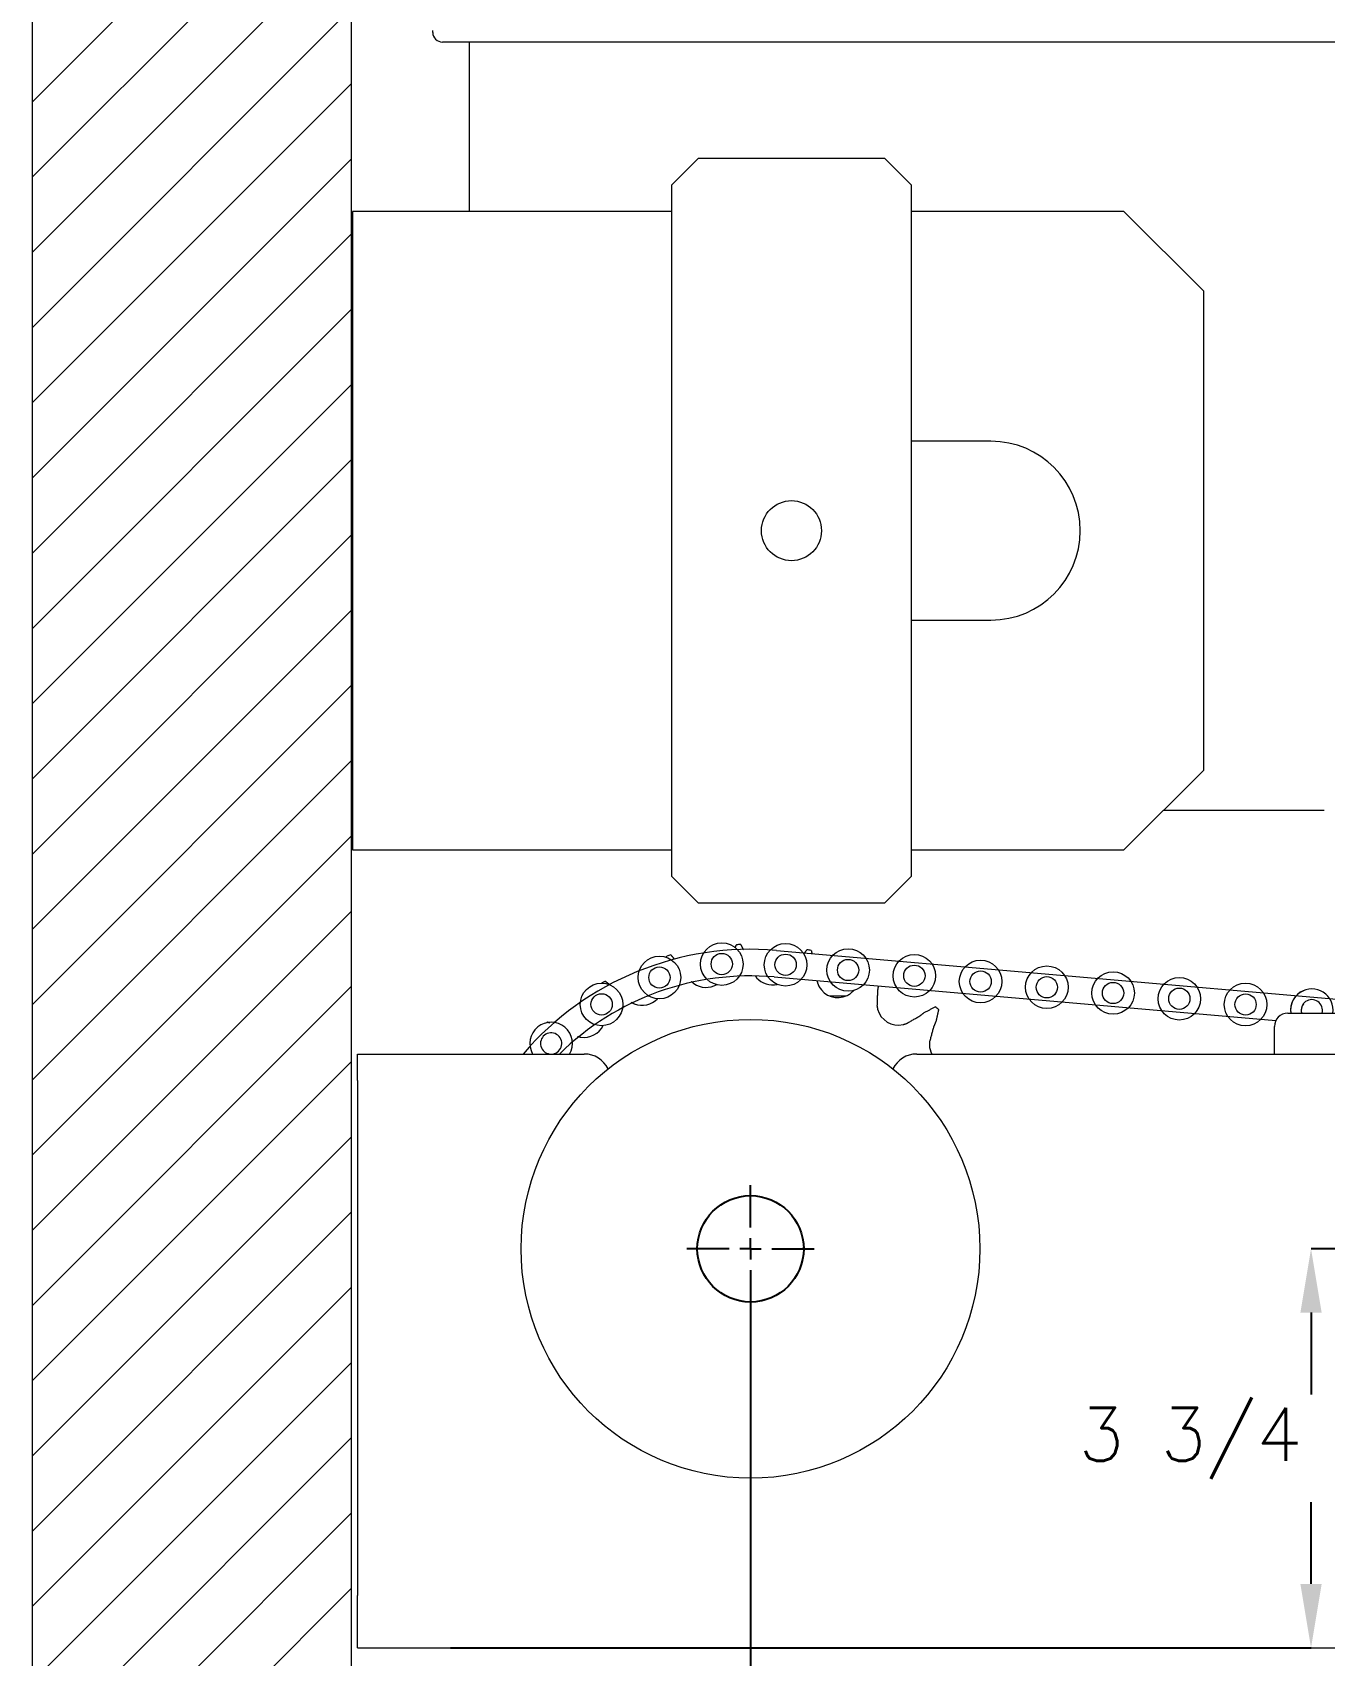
# Model space of a CAD drawing. Header units: inches. Extents: x 14.6 to 23.4, y 7.8 to 19.3.
# Drawn here: x 14.596 to 17.632, y 12.857 to 16.671 of the extents above; entities that cross this region are included whole.
import ezdxf

# ---------------------------------------------------------------- set-up
doc = ezdxf.new("R2010")
doc.units = ezdxf.units.IN
doc.header["$MEASUREMENT"] = 0
doc.header["$PDSIZE"] = -1
doc.layers.add('DIM', color=1, linetype='Continuous')
doc.styles.add('ROMANS', font='romans.shx')
doc.styles.add('SLDTEXTSTYLE0', font='ARIAL.TTF', dxfattribs={"width": 0.7})
doc.dimstyles.new('SLDDIMSTYLE3', dxfattribs={"dimtxt": 0.125, "dimasz": 0.15, "dimexe": 0, "dimexo": 0.0625, "dimgap": 0.03125, "dimtad": 0, "dimtih": 1, "dimtoh": 1, "dimdec": 3, "dimlfac": 4, "dimrnd": 1e-09, "dimzin": 12, "dimdsep": 46, "dimtxsty": 'SLDTEXTSTYLE0', "dimsah": 1, "dimcen": 0.09, "dimadec": 0, "dimazin": 0, "dimtfac": 1, "dimtdec": 3, "dimtofl": 0, "dimtmove": 0, "dimatfit": 3, "dimfxl": 0, "dimtolj": 1, "dimtzin": 12, "dimarcsym": 0})

# ---------------------------------------------------------------- blocks, each defined once
blk = doc.blocks.new('*D10')
at = {"layer": 'DEFPOINTS', "color": 0}
for p in [(16.2831, 13.813), (15.3456, 9.7817), (15.3456, 9.1667)]:
    blk.add_point(p, dxfattribs=at)
at = {"layer": 'DIM', "color": 0, "lineweight": -2}
for p, q in [((16.2831, 13.7505), (16.2831, 9.1667)), ((15.3456, 9.7192), (15.3456, 9.1667)), ((15.4956, 9.1667), (16.1331, 9.1667)), ((16.2831, 9.1667), (16.4331, 9.1667))]:
    blk.add_line(p, q, dxfattribs=at)
at = {"layer": 'DIM', "color": 0}
for points in [[(15.4956, 9.1917), (15.4956, 9.1417), (15.3456, 9.1667)], [(16.1331, 9.1917), (16.1331, 9.1417), (16.2831, 9.1667)]]:
    blk.add_solid(points, dxfattribs=at)
at = {"layer": 'DIM', "color": 0, "insert": (17.0953, 9.2619), "char_height": 0.125, "attachment_point": 2, "style": 'ROMANS'}
blk.add_mtext('\\A1;3 3/4 TO 7"', dxfattribs=at)
blk = doc.blocks.new('*D6')
at = {"layer": 'DEFPOINTS', "color": 0}
for p in [(22.0431, 19.1983), (15.3456, 18.3233), (22.0431, 15.7122)]:
    blk.add_point(p, dxfattribs=at)
at = {"layer": 'DIM', "color": 0, "lineweight": -2}
for p, q in [((15.3456, 18.3858), (15.3456, 19.1983)), ((15.4956, 19.1983), (18.0679, 19.1983)), ((21.8931, 19.1983), (19.3209, 19.1983)), ((22.0431, 15.7747), (22.0431, 19.1983))]:
    blk.add_line(p, q, dxfattribs=at)
at = {"layer": 'DIM', "color": 0}
for points in [[(15.4956, 19.2233), (15.4956, 19.1733), (15.3456, 19.1983)], [(21.8931, 19.2233), (21.8931, 19.1733), (22.0431, 19.1983)]]:
    blk.add_solid(points, dxfattribs=at)
at = {"layer": 'DIM', "color": 0, "insert": (18.6944, 19.2935), "char_height": 0.125, "attachment_point": 2, "style": 'ROMANS'}
blk.add_mtext('\\A1;27 1/2 MAX', dxfattribs=at)
blk = doc.blocks.new('*D13')
at = {"layer": 'DEFPOINTS', "color": 0}
for p in [(19.4356, 13.813), (15.5156, 12.8755), (17.6004, 12.8755)]:
    blk.add_point(p, dxfattribs=at)
at = {"layer": 'DIM', "color": 0, "lineweight": -2}
for p, q in [((19.3731, 13.813), (17.6004, 13.813)), ((17.6004, 13.663), (17.6004, 13.4707)), ((17.6004, 13.0255), (17.6004, 13.2177)), ((15.5781, 12.8755), (17.6004, 12.8755))]:
    blk.add_line(p, q, dxfattribs=at)
at = {"layer": 'DIM', "color": 0}
for points in [[(17.5754, 13.663), (17.6254, 13.663), (17.6004, 13.813)], [(17.5754, 13.0255), (17.6254, 13.0255), (17.6004, 12.8755)]]:
    blk.add_solid(points, dxfattribs=at)
at = {"layer": 'DIM', "color": 0, "insert": (17.6004, 13.4395), "char_height": 0.125, "attachment_point": 2, "style": 'ROMANS'}
blk.add_mtext('\\A1;3 3/4 TO 7"', dxfattribs=at)
blk = doc.blocks.new('*D11')
at = {"layer": 'DEFPOINTS', "color": 0}
for p in [(20.3594, 12.998), (15.3456, 9.6258), (20.3594, 8.7508)]:
    blk.add_point(p, dxfattribs=at)
at = {"layer": 'DIM', "color": 0, "lineweight": -2}
for p, q in [((20.3594, 12.9355), (20.3594, 8.7508)), ((15.3456, 9.5633), (15.3456, 8.7508)), ((15.4956, 8.7508), (17.4135, 8.7508)), ((20.2094, 8.7508), (18.2915, 8.7508))]:
    blk.add_line(p, q, dxfattribs=at)
at = {"layer": 'DIM', "color": 0}
for points in [[(15.4956, 8.7758), (15.4956, 8.7258), (15.3456, 8.7508)], [(20.2094, 8.7758), (20.2094, 8.7258), (20.3594, 8.7508)]]:
    blk.add_solid(points, dxfattribs=at)
at = {"layer": 'DIM', "color": 0, "insert": (17.8525, 8.8461), "char_height": 0.125, "attachment_point": 2, "style": 'ROMANS'}
blk.add_mtext('\\A1;20 1/16', dxfattribs=at)
blk = doc.blocks.new('SW_CENTERMARKSYMBOL_0')
at = {"layer": 'DIM', "color": 0}
for p, q in [((0, 0.05), (0, 0.1494)), ((-0.05, 0), (-0.1494, 0)), ((0, 0), (-0.025, 0)), ((0, 0), (0, 0.025)), ((0, 0), (0, -0.025)), ((0, 0), (0.025, 0)), ((0.05, 0), (0.1494, 0)), ((0, -0.05), (0, -0.1494))]:
    blk.add_line(p, q, dxfattribs=at)

msp = doc.modelspace()

# ---------------------------------------------------------------- linework, layer by layer
at = {"color": 7, "linetype": 'Continuous', "lineweight": 15}
for p, q in [((14.595623, 9.781732), (14.595623, 18.323296)), ((15.345623, 9.781732), (15.345623, 18.323296)), ((15.536473, 16.671182), (15.536473, 16.67618)), ((18.400276, 16.648732), (15.558923, 16.648732)), ((15.621873, 16.648732), (15.621873, 16.250481)), ((16.160623, 16.375482), (16.098123, 16.312981)), ((16.160623, 16.375482), (16.598123, 16.375482)), ((16.660623, 16.312981), (16.598123, 16.375482)), ((16.098123, 15.767916), (16.098123, 16.312981)), ((16.660623, 16.312981), (16.660623, 15.767916)), ((15.385623, 16.250481), (15.348123, 16.250481)), ((15.348123, 16.250481), (15.348123, 14.750481)), ((15.433123, 16.250481), (15.385623, 16.250481)), ((16.098123, 16.250481), (15.433123, 16.250481)), ((17.160623, 16.250481), (16.660623, 16.250481)), ((17.348123, 16.062982), (17.160623, 16.250481)), ((17.348123, 14.937982), (17.348123, 16.062982)), ((16.098123, 15.763415), (16.098123, 15.767916)), ((16.098123, 15.743414), (16.098123, 15.763415)), ((16.660623, 15.767916), (16.660623, 15.763415)), ((16.660623, 15.763415), (16.660623, 15.743414)), ((16.098123, 15.252289), (16.098123, 15.743414)), ((16.660623, 15.743414), (16.660623, 15.252289)), ((16.848123, 15.710482), (16.660623, 15.710482)), ((16.660623, 15.29048), (16.848123, 15.29048)), ((16.098123, 15.232291), (16.098123, 15.252289)), ((16.098123, 15.22779), (16.098123, 15.232291)), ((16.098123, 14.68798), (16.098123, 15.22779)), ((16.660623, 15.252289), (16.660623, 15.232291)), ((16.660623, 15.232291), (16.660623, 15.22779)), ((16.660623, 15.22779), (16.660623, 14.68798)), ((17.160623, 14.750481), (17.348123, 14.937982)), ((17.631248, 14.842732), (17.252873, 14.842732)), ((15.348123, 14.750481), (15.385623, 14.750481)), ((15.385623, 14.750481), (15.433123, 14.750481)), ((15.433123, 14.750481), (16.098123, 14.750481)), ((16.660623, 14.750481), (17.160623, 14.750481)), ((16.098123, 14.68798), (16.160623, 14.62548)), ((16.598123, 14.62548), (16.660623, 14.68798)), ((16.598123, 14.62548), (16.160623, 14.62548)), ((16.343955, 14.514097), (17.725623, 14.394219)), ((16.338552, 14.451831), (17.517705, 14.349522)), ((16.044926, 14.406731), (16.040919, 14.406731)), ((16.507038, 14.406731), (16.46993, 14.406731)), ((17.545623, 14.36673), (17.725623, 14.36673)), ((17.514373, 14.270732), (17.514373, 14.33548)), ((15.359373, 14.208231), (15.359373, 14.270732)), ((15.359373, 14.270732), (15.892498, 14.270732)), ((16.673748, 14.270732), (18.288476, 14.270732)), ((15.359373, 14.208231), (15.359373, 12.997982)), ((16.233743, 13.698224), (16.233699, 13.698168)), ((15.359373, 12.875481), (15.359373, 12.997982)), ((15.359373, 12.875481), (20.359372, 12.875481))]:
    msp.add_line(p, q, dxfattribs=at)
at = {"color": 0, "linetype": 'Continuous', "lineweight": 0}
for p, q in [((14.595623, 16.50839), (15.345623, 17.25839)), ((14.595623, 16.331614), (15.345623, 17.081614)), ((14.595623, 16.154837), (15.345623, 16.904837)), ((14.595623, 15.978061), (15.345623, 16.72806)), ((14.595623, 15.801284), (15.345623, 16.551284)), ((14.595623, 15.624507), (15.345623, 16.374507)), ((14.595623, 15.44773), (15.345623, 16.19773)), ((14.595623, 15.270954), (15.345623, 16.020954)), ((14.595623, 15.094177), (15.345623, 15.844177)), ((14.595623, 14.9174), (15.345623, 15.6674)), ((14.595623, 14.740624), (15.345623, 15.490624)), ((14.595623, 14.563847), (15.345623, 15.313847)), ((14.595623, 14.38707), (15.345623, 15.13707)), ((14.595623, 14.210294), (15.345623, 14.960294)), ((14.595623, 14.033517), (15.345623, 14.783517)), ((14.595623, 13.85674), (15.345623, 14.60674)), ((14.595623, 13.679963), (15.345623, 14.429963)), ((14.595623, 13.503187), (15.345623, 14.253187)), ((14.595623, 13.32641), (15.345623, 14.07641)), ((14.595623, 13.149633), (15.345623, 13.899633)), ((14.595623, 12.972857), (15.345623, 13.722857)), ((14.595623, 12.79608), (15.345623, 13.54608)), ((14.595623, 12.619303), (15.345623, 13.369303)), ((14.595623, 12.442527), (15.345623, 13.192527)), ((14.595623, 12.26575), (15.345623, 13.01575))]:
    msp.add_line(p, q, dxfattribs=at)
at = {"color": 7, "linetype": 'Continuous', "lineweight": 15, "flags": 128}
msp.add_lwpolyline([(15.804322, 14.344367), (15.805218, 14.345174), (15.806174, 14.346031)], dxfattribs=at)
at = {"color": 7, "linetype": 'Continuous', "lineweight": 15}
for centre, radius in [((16.379372, 15.500481), 0.070501), ((16.215643, 14.482087), 0.05), ((16.069081, 14.45051), 0.05), ((16.215643, 14.482087), 0.025), ((16.36556, 14.480409), 0.05), ((16.36556, 14.480408), 0.025), ((16.51256, 14.4681), 0.05), ((16.51256, 14.468101), 0.025), ((16.668225, 14.454595), 0.05), ((16.069081, 14.45051), 0.025), ((16.668226, 14.454595), 0.025), ((16.823891, 14.441088), 0.05), ((16.82389, 14.441089), 0.025), ((16.979556, 14.427583), 0.05), ((17.135221, 14.414076), 0.05), ((15.933157, 14.387247), 0.05), ((16.979556, 14.427582), 0.025), ((17.13522, 14.414076), 0.025001), ((17.290886, 14.400571), 0.05), ((17.290886, 14.40057), 0.025), ((17.446551, 14.387064), 0.05), ((15.933156, 14.387245), 0.025), ((17.446551, 14.387064), 0.025001), ((16.283123, 13.812982), 0.539063)]:
    msp.add_circle(centre, radius, dxfattribs=at)
msp.add_circle((16.283123, 13.812981), 0.125)
for centre, radius, start, end in [((15.558923, 16.671181), 0.02245, 179.998402, 270.00085), ((16.848122, 15.500481), 0.210001, 270.00023, 89.99977), ((16.283125, 13.812973), 0.703757, 85.041458, 139.424543), ((16.284689, 13.806855), 0.721599, 105.146993, 105.962052), ((16.281064, 13.868246), 0.659975, 91.794617, 92.685834), ((16.27941, 13.794659), 0.733971, 78.488922, 79.290304), ((16.283121, 13.812984), 0.641247, 85.041059, 134.451863), ((16.278431, 13.821466), 0.705582, 118.481251, 119.314849), ((16.179027, 14.477843), 0.050634, 235.259427, 299.010819), ((16.335161, 14.483925), 0.050632, 221.922924, 282.227617), ((16.488484, 14.453833), 0.050624, 208.585261, 295.877128), ((17.602214, 14.373559), 0.05, 352.150794, 187.849206), ((17.602214, 14.373559), 0.049997, 113.158138, 187.849615), ((16.028506, 14.43591), 0.050629, 248.590364, 315.91505), ((16.273982, 13.801332), 0.730084, 51.821943, 52.627659), ((17.602213, 14.373558), 0.025001, 344.150151, 195.849849), ((17.602216, 14.373557), 0.025, 141.870016, 195.846692), ((15.814627, 14.295441), 0.049999, 330.064186, 129.201323), ((16.630739, 14.3892), 0.050625, 195.25536, 282.543954), ((17.545621, 14.335482), 0.031248, 89.997009, 180.003529), ((15.814624, 14.295441), 0.049998, 129.199081, 209.616883), ((15.814625, 14.29544), 0.024999, 129.198688, 261.25799), ((15.814627, 14.295441), 0.025, 278.743342, 129.202258), ((15.891716, 14.360394), 0.050622, 261.917585, 332.95703), ((15.892495, 14.208227), 0.062504, 26.089479, 89.997473), ((16.673751, 14.208227), 0.062504, 90.002527, 153.910521), ((16.754251, 14.293502), 0.050622, 181.921448, 206.731288), ((16.283124, 13.81298), 0.124999, 246.708819, 2.168582)]:
    msp.add_arc(centre, radius, start, end, dxfattribs=at)
for points in [[(16.085602, 14.49665), (16.086249, 14.500632)], [(16.096138, 14.503384), (16.104671, 14.493346)], [(16.247044, 14.52005), (16.250138, 14.527496)], [(16.260396, 14.527897), (16.266517, 14.515899)], [(16.410371, 14.508333), (16.415806, 14.515845)], [(16.42588, 14.513867), (16.427592, 14.506841)], [(15.94196, 14.441654), (15.95375, 14.43299)], [(16.143936, 14.441344), (16.150173, 14.436235)], [(16.295073, 14.453263), (16.297489, 14.450097)], [(16.439509, 14.443071), (16.440749, 14.436972)], [(16.440749, 14.436972), (16.444031, 14.429611)], [(16.517528, 14.412368), (16.525605, 14.419893)], [(16.581566, 14.419975), (16.580403, 14.383802)], [(16.5834, 14.430587), (16.581566, 14.419975)], [(16.002778, 14.392306), (16.010024, 14.388775)], [(16.510579, 14.408285), (16.517528, 14.412368)], [(16.580403, 14.383802), (16.581898, 14.37588)], [(16.691517, 14.368234), (16.717137, 14.381535)], [(15.806174, 14.346031), (15.810362, 14.344254)], [(16.641734, 14.339784), (16.649438, 14.342154)], [(16.649438, 14.342154), (16.680894, 14.360052)], [(16.680894, 14.360052), (16.691517, 14.368234)], [(16.718773, 14.347117), (16.713504, 14.334788)], [(16.725252, 14.375246), (16.718773, 14.347117)], [(15.876733, 14.312039), (15.884598, 14.310275)], [(16.713504, 14.334788), (16.70403, 14.299858)], [(16.70403, 14.299858), (16.703658, 14.291804)]]:
    msp.add_open_spline(points, degree=1, dxfattribs=at)

# ---------------------------------------------------------------- block references
at = {"layer": 'DIM'}
msp.add_blockref('SW_CENTERMARKSYMBOL_0', (16.283123, 13.812981), dxfattribs=at)

# ---------------------------------------------------------------- dimensions: what is measured, and where the dimension line sits
dim = msp.add_linear_dim(base=(22.043123, 19.198297), p1=(15.345623, 18.323297), p2=(22.043123, 15.712231), text='27 1/2 MAX', dimstyle='SLDDIMSTYLE3', override={"dimtxsty": 'ROMANS'}, dxfattribs=at)
dim.commit()
dim.dimension.update_dxf_attribs({"geometry": '*D6', "text_midpoint": (18.694373, 19.198297)})
dim = msp.add_linear_dim(base=(15.345623, 9.166698), p1=(16.283123, 13.812981), p2=(15.345623, 9.781731), text='<> TO 7"', dimstyle='SLDDIMSTYLE3', override={"dimdec": 4, "dimlunit": 5, "dimtxsty": 'ROMANS', "dimfrac": 2}, dxfattribs=at)
dim.commit()
dim.dimension.update_dxf_attribs({"geometry": '*D10', "text_midpoint": (17.095325, 9.166698), "dimtype": 160})
dim = msp.add_linear_dim(base=(17.600399, 12.875481), p1=(19.435623, 13.812981), p2=(15.515623, 12.875481), angle=90, text='<> TO 7"', dimstyle='SLDDIMSTYLE3', override={"dimdec": 4, "dimlunit": 5, "dimtxsty": 'ROMANS', "dimfrac": 2}, dxfattribs=at)
dim.commit()
dim.dimension.update_dxf_attribs({"geometry": '*D13', "text_midpoint": (17.600399, 13.344231), "dimtype": 160})
dim = msp.add_linear_dim(base=(20.359373, 8.750835), p1=(15.345623, 9.625835), p2=(20.359373, 12.997981), dimstyle='SLDDIMSTYLE3', override={"dimdec": 4, "dimlunit": 5, "dimtxsty": 'ROMANS', "dimfrac": 2}, dxfattribs=at)
dim.commit()
dim.dimension.update_dxf_attribs({"geometry": '*D11', "text_midpoint": (17.852498, 8.750835)})

doc.saveas('drawing.dxf')
